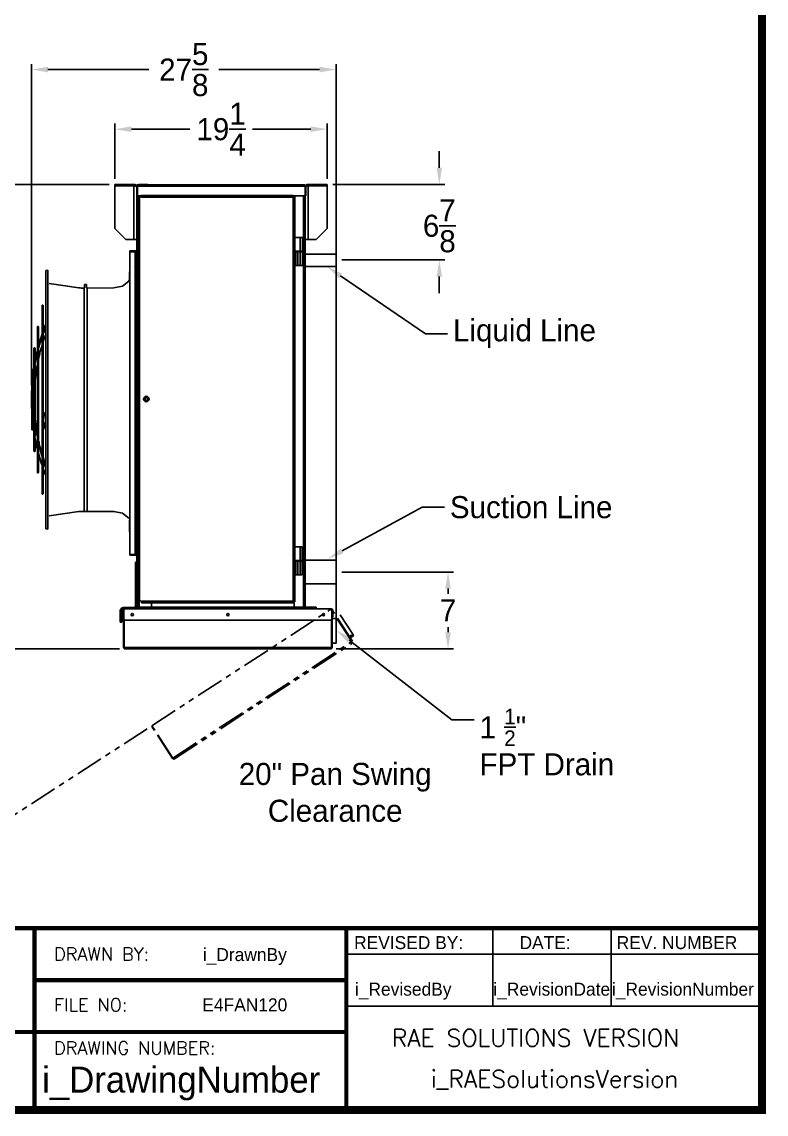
# Model space of a CAD drawing. Header units: inches. Extents: x 547 to 857, y 494 to 690.
# Drawn here: x 786 to 853.4, y 497.7 to 596.6 of the extents above; entities that cross this region are included whole.
import ezdxf
from ezdxf import colors
from ezdxf.entities.mleader import LeaderData, LeaderLine
from ezdxf.enums import TextEntityAlignment as Align
from ezdxf.math import Vec2, Vec3

# ---------------------------------------------------------------- set-up
doc = ezdxf.new("R2010")
doc.units = ezdxf.units.IN
doc.header["$MEASUREMENT"] = 0
doc.header["$PDSIZE"] = -1
doc.linetypes.add('PHANTOM', pattern=[0.5, 0.25, -0.05, 0.05, -0.05, 0.05, -0.05])
doc.layers.add('Hingeable', color=7, linetype='PHANTOM')
doc.styles.add('SIMPLEX', font='SIMPLEX')
doc.dimstyles.new('RAE Solutions', dxfattribs={"dimtxt": 2, "dimasz": 1.5, "dimexe": 0.5, "dimexo": 0.5, "dimgap": 0.5, "dimtad": 0, "dimtih": 1, "dimtoh": 1, "dimdec": 3, "dimrnd": 0.125, "dimzin": 1, "dimdsep": 46, "dimlunit": 5, "dimtxsty": 'Standard', "dimcen": 0.09, "dimadec": 0, "dimazin": 0, "dimtfac": 1, "dimtdec": 3, "dimtofl": 0, "dimtmove": 0, "dimatfit": 3, "dimfxl": 1, "dimtolj": 1, "dimtzin": 1, "dimarcsym": 0})

# ---------------------------------------------------------------- blocks, each defined once
blk = doc.blocks.new('*D212')
at = {"color": 0, "linetype": 'Continuous', "lineweight": -2}
for p, q in [((823.834, 583.379), (823.834, 584.879)), ((814.195, 581.879), (824.334, 581.879)), ((814.999, 575.036), (824.334, 575.036)), ((823.834, 573.536), (823.834, 572.036))]:
    blk.add_line(p, q, dxfattribs=at)
at = {"color": 0, "linetype": 'Continuous'}
for points in [[(823.584, 583.379), (824.084, 583.379), (823.834, 581.879)], [(823.584, 573.536), (824.084, 573.536), (823.834, 575.036)]]:
    blk.add_solid(points, dxfattribs=at)
at = {"layer": 'Defpoints', "color": 0, "linetype": 'Continuous'}
for p in [(813.695, 581.879), (814.499, 575.036), (823.834, 575.036)]:
    blk.add_point(p, dxfattribs=at)
at = {"color": 0, "linetype": 'Continuous', "lineweight": 25, "insert": (823.834, 578.131), "char_height": 2, "attachment_point": 5}
blk.add_mtext('\\A1;6{\\H1x;\\S7/8;}', dxfattribs=at)
blk = doc.blocks.new('*D206')
at = {"color": 0, "linetype": 'Continuous', "lineweight": -2}
for p, q in [((794.457, 582.379), (794.457, 587.375)), ((795.957, 586.875), (801.243, 586.875)), ((812.195, 586.875), (806.91, 586.875)), ((813.695, 582.379), (813.695, 587.375))]:
    blk.add_line(p, q, dxfattribs=at)
at = {"color": 0, "linetype": 'Continuous'}
for points in [[(795.957, 587.125), (795.957, 586.625), (794.457, 586.875)], [(812.195, 587.125), (812.195, 586.625), (813.695, 586.875)]]:
    blk.add_solid(points, dxfattribs=at)
at = {"layer": 'Defpoints', "color": 0, "linetype": 'Continuous'}
for p in [(794.457, 586.875), (794.457, 581.879), (813.695, 581.879)]:
    blk.add_point(p, dxfattribs=at)
at = {"color": 0, "linetype": 'Continuous', "lineweight": 25, "insert": (804.076, 586.875), "char_height": 2, "attachment_point": 5}
blk.add_mtext('\\A1;19{\\H1x;\\S1/4;}', dxfattribs=at)
blk = doc.blocks.new('*D207')
at = {"color": 0, "linetype": 'Continuous', "lineweight": -2}
for p, q in [((786.906, 563.672), (786.906, 592.771)), ((814.499, 542.026), (814.499, 592.771)), ((788.406, 592.271), (797.536, 592.271)), ((812.999, 592.271), (803.869, 592.271))]:
    blk.add_line(p, q, dxfattribs=at)
at = {"color": 0, "linetype": 'Continuous'}
for points in [[(788.406, 592.521), (788.406, 592.021), (786.906, 592.271)], [(812.999, 592.521), (812.999, 592.021), (814.499, 592.271)]]:
    blk.add_solid(points, dxfattribs=at)
at = {"layer": 'Defpoints', "color": 0, "linetype": 'Continuous'}
for p in [(786.906, 592.271), (786.906, 563.172), (814.499, 541.526)]:
    blk.add_point(p, dxfattribs=at)
at = {"color": 0, "linetype": 'Continuous', "lineweight": 25, "insert": (800.703, 592.271), "char_height": 2, "attachment_point": 5}
blk.add_mtext('\\A1;27{\\H1x;\\S5/8;}', dxfattribs=at)
blk = doc.blocks.new('*D208')
at = {"color": 0, "linetype": 'Continuous', "lineweight": -2}
for p, q in [((793.957, 581.879), (779.464, 581.879)), ((779.964, 580.379), (779.964, 562.351)), ((779.964, 541.323), (779.964, 559.351)), ((794.89, 539.823), (779.464, 539.823))]:
    blk.add_line(p, q, dxfattribs=at)
at = {"color": 0, "linetype": 'Continuous'}
for points in [[(779.714, 580.379), (780.214, 580.379), (779.964, 581.879)], [(779.714, 541.323), (780.214, 541.323), (779.964, 539.823)]]:
    blk.add_solid(points, dxfattribs=at)
at = {"layer": 'Defpoints', "color": 0, "linetype": 'Continuous'}
for p in [(794.457, 581.879), (779.964, 539.823), (795.39, 539.823)]:
    blk.add_point(p, dxfattribs=at)
at = {"color": 0, "linetype": 'Continuous', "lineweight": 25, "insert": (779.964, 560.851), "char_height": 2, "attachment_point": 5}
blk.add_mtext('\\A1;42', dxfattribs=at)
blk = doc.blocks.new('*D214')
at = {"color": 0, "lineweight": -2}
for p, q in [((814.999, 546.779), (825.124, 546.779)), ((824.624, 545.279), (824.624, 544.801)), ((824.624, 541.323), (824.624, 541.801)), ((814.497, 539.823), (825.124, 539.823))]:
    blk.add_line(p, q, dxfattribs=at)
at = {"color": 0}
for points in [[(824.374, 545.279), (824.874, 545.279), (824.624, 546.779)], [(824.374, 541.323), (824.874, 541.323), (824.624, 539.823)]]:
    blk.add_solid(points, dxfattribs=at)
at = {"layer": 'Defpoints', "color": 0}
for p in [(814.499, 546.779), (824.624, 546.779), (813.997, 539.823)]:
    blk.add_point(p, dxfattribs=at)
at = {"color": 0, "insert": (824.624, 543.301), "char_height": 2, "attachment_point": 5}
blk.add_mtext('\\A1;7', dxfattribs=at)

msp = doc.modelspace()

# ---------------------------------------------------------------- linework, layer by layer
at = {"linetype": 'Continuous', "lineweight": 25}
for p, q in [((794.4575, 581.7493), (794.4575, 581.8793)), ((796.1935, 581.8793), (794.4575, 581.8793)), ((796.1935, 581.7493), (794.4575, 581.7493)), ((796.1935, 581.7422), (794.4575, 581.7422)), ((794.4575, 577.8793), (794.4575, 581.7422)), ((796.1935, 581.7493), (796.1935, 581.8793)), ((796.1935, 576.8793), (796.1935, 581.7422)), ((796.4575, 581.7463), (796.4575, 581.6153)), ((796.4704, 581.7463), (796.4575, 581.7463)), ((796.4575, 581.6153), (796.4575, 576.8793)), ((796.4637, 581.7092), (796.5137, 581.7092)), ((796.4637, 581.7092), (796.4637, 580.8422)), ((796.5137, 581.7092), (796.5137, 580.8422)), ((796.52, 581.7092), (796.52, 581.5762)), ((796.5208, 581.7092), (796.52, 581.7092)), ((796.52, 581.5762), (796.52, 543.583)), ((796.5208, 581.7092), (796.5208, 580.8422)), ((811.6816, 581.7092), (796.5208, 581.7092)), ((797.4575, 581.8793), (796.5905, 581.8793)), ((796.5905, 581.8412), (796.5905, 581.8793)), ((796.5967, 581.8422), (811.6057, 581.8422)), ((797.4575, 581.8793), (797.4575, 581.8422)), ((811.6816, 581.7092), (811.6816, 580.8422)), ((811.6816, 581.7092), (811.6825, 581.7092)), ((811.6825, 581.5762), (811.6825, 581.7092)), ((811.6887, 581.6963), (811.6825, 581.6963)), ((811.6825, 543.583), (811.6825, 581.5762)), ((811.7387, 581.7092), (811.6887, 581.7092)), ((811.6887, 581.7092), (811.6887, 580.8422)), ((811.7387, 581.7092), (811.7387, 580.8422)), ((811.959, 581.7493), (811.959, 581.8793)), ((811.959, 581.8793), (813.695, 581.8793)), ((811.959, 581.7493), (813.695, 581.7493)), ((811.959, 576.8793), (811.959, 581.7422)), ((811.959, 581.7422), (813.695, 581.7422)), ((813.695, 581.7493), (813.695, 581.8793)), ((813.695, 577.8793), (813.695, 581.7422)), ((796.4575, 580.8168), (796.52, 580.8168)), ((796.4637, 580.8422), (796.5137, 580.8422)), ((796.5075, 580.8293), (796.5075, 580.8422)), ((796.5075, 580.8293), (796.5075, 580.8168)), ((796.52, 580.8293), (796.5075, 580.8293)), ((796.8715, 580.8422), (796.5208, 580.8422)), ((796.5585, 580.5662), (796.6215, 580.5662)), ((796.5585, 580.5662), (796.5585, 544.3162)), ((796.8715, 580.8162), (796.6215, 580.5662)), ((796.6215, 580.5662), (796.6215, 544.3162)), ((796.7045, 580.5662), (796.6215, 580.5662)), ((796.653, 580.8422), (796.653, 580.5977)), ((796.7045, 544.3162), (796.7045, 580.5662)), ((796.8715, 580.8792), (796.8715, 580.8162)), ((810.6005, 580.8792), (796.8715, 580.8792)), ((810.6005, 580.8162), (796.8715, 580.8162)), ((796.8715, 580.8162), (796.8715, 580.7332)), ((796.8715, 580.7332), (810.6005, 580.7332)), ((810.6005, 580.8792), (810.6005, 580.8162)), ((811.6816, 580.8422), (810.6005, 580.8422)), ((810.6835, 580.8162), (810.6005, 580.8162)), ((810.6005, 580.7332), (810.6005, 580.8162)), ((810.6005, 544.1492), (810.6005, 580.7332)), ((810.6825, 580.8162), (810.6825, 580.8422)), ((810.6835, 544.0662), (810.6835, 580.8162)), ((810.6835, 580.8162), (810.7465, 580.8162)), ((810.7465, 577.0612), (810.7465, 580.8162)), ((811.5495, 543.583), (811.5495, 580.8422)), ((811.695, 580.8293), (811.6825, 580.8293)), ((811.7387, 580.8422), (811.6887, 580.8422)), ((811.695, 580.8422), (811.695, 576.8793)), ((795.4575, 576.8793), (794.4575, 577.8793)), ((812.695, 576.8793), (813.695, 577.8793)), ((796.1935, 576.8793), (795.4575, 576.8793)), ((796.4575, 576.8793), (796.1935, 576.8793)), ((796.4575, 576.8793), (796.4575, 543.583)), ((810.7465, 575.8212), (810.7465, 577.0612)), ((811.2465, 577.0612), (810.7465, 577.0612)), ((811.2465, 577.0612), (811.2465, 575.8212)), ((811.2465, 577.0612), (811.434, 577.0612)), ((811.434, 577.0612), (811.434, 575.8212)), ((811.695, 576.8793), (811.959, 576.8793)), ((811.959, 576.8793), (812.695, 576.8793)), ((795.8325, 575.8468), (795.8325, 575.7838)), ((796.3115, 575.8468), (795.8325, 575.8468)), ((796.3115, 575.7838), (795.8325, 575.7838)), ((796.3115, 575.7767), (795.8325, 575.7767)), ((795.8325, 548.3749), (795.8325, 575.7767)), ((796.3115, 575.8468), (796.3115, 575.7838)), ((796.3115, 548.3749), (796.3115, 575.7767)), ((810.7465, 549.0567), (810.7465, 575.8212)), ((811.2465, 575.8212), (810.7465, 575.8212)), ((810.8405, 574.5187), (810.8405, 575.7587)), ((811.028, 575.7587), (810.8405, 575.7587)), ((810.8562, 575.8212), (810.8562, 575.7587)), ((811.028, 574.5187), (811.028, 575.7587)), ((811.028, 575.7587), (811.247, 575.7587)), ((811.2465, 575.8212), (811.434, 575.8212)), ((811.247, 574.5187), (811.247, 575.7587)), ((811.4345, 575.7587), (811.247, 575.7587)), ((811.4187, 575.7587), (811.4187, 575.8212)), ((811.4345, 574.5187), (811.4345, 575.7587)), ((814.4992, 575.5668), (811.6887, 575.5668)), ((814.4992, 574.5043), (814.4992, 575.5668)), ((788.3816, 574.0973), (788.2054, 574.0942)), ((788.3895, 573.6445), (788.3816, 574.0973)), ((788.3816, 574.0973), (788.3816, 550.6721)), ((795.7855, 573.2528), (795.7855, 573.9458)), ((795.8325, 573.9458), (795.7855, 573.9458)), ((811.028, 574.5187), (810.8405, 574.5187)), ((811.028, 574.5187), (811.247, 574.5187)), ((811.4345, 574.5187), (811.247, 574.5187)), ((811.6887, 574.4418), (814.4992, 574.4418)), ((814.4992, 574.4418), (814.4992, 574.5043)), ((791.1894, 572.5163), (788.5022, 572.8939)), ((791.7148, 572.779), (791.7101, 572.5113)), ((791.8615, 572.8177), (791.7542, 572.8177)), ((791.9056, 572.5076), (791.9008, 572.779)), ((795.1616, 572.6469), (794.3762, 572.5028)), ((795.7202, 573.1197), (795.1616, 572.6469)), ((795.8325, 573.3487), (795.7202, 573.1197)), ((791.6691, 572.4727), (791.6691, 552.2966)), ((791.9455, 572.4689), (791.9455, 552.3004)), ((787.8679, 570.9058), (787.8679, 553.8635)), ((787.9663, 568.334), (787.9663, 570.9058)), ((787.4466, 568.9832), (787.4466, 555.7861)), ((787.5451, 567.0211), (787.5451, 568.9832)), ((787.9663, 556.2688), (787.9663, 568.2257)), ((787.139, 567.0392), (787.139, 557.7301)), ((787.2374, 565.7071), (787.2374, 567.0392)), ((787.5451, 557.6591), (787.5451, 566.8965)), ((786.9461, 565.0804), (786.9461, 559.6889)), ((787.0445, 564.4103), (787.0445, 565.0804)), ((787.2374, 559.0647), (787.2374, 565.5533)), ((787.0445, 560.4811), (787.0445, 564.1998)), ((786.9456, 563.1721), (786.9063, 563.1721)), ((786.9063, 563.1721), (786.9063, 561.5973)), ((786.9456, 563.1721), (786.9456, 561.5973)), ((786.9063, 561.5973), (786.9456, 561.5973)), ((787.0445, 559.6889), (787.0445, 560.2495)), ((788.0398, 560.0555), (788.2055, 559.6455)), ((788.0919, 560.1162), (788.2055, 559.835)), ((787.2374, 557.7301), (787.2374, 558.9114)), ((788.2029, 559.3962), (788.2055, 559.3962)), ((788.203, 559.38), (788.2055, 559.38)), ((787.5451, 555.7861), (787.5451, 557.5356)), ((787.9663, 553.8635), (787.9663, 556.1592)), ((788.5022, 551.8754), (791.1894, 552.253)), ((794.3762, 552.2665), (795.1616, 552.1224)), ((795.1616, 552.1224), (795.7202, 551.6496)), ((788.3816, 550.6721), (788.3895, 551.1248)), ((795.7855, 550.4158), (795.7855, 551.5165)), ((788.2054, 550.6751), (788.3816, 550.6721)), ((795.8325, 550.4158), (795.7855, 550.4158)), ((810.7415, 547.8167), (810.7415, 549.0567)), ((811.2415, 549.0567), (810.7415, 549.0567)), ((811.2415, 549.0567), (811.2415, 547.8167)), ((811.2415, 549.0567), (811.429, 549.0567)), ((811.429, 549.0567), (811.429, 547.8167)), ((796.3115, 548.3749), (795.8325, 548.3749)), ((795.8325, 548.3048), (795.8325, 548.3678)), ((796.3115, 548.3678), (795.8325, 548.3678)), ((796.3115, 548.3048), (795.8325, 548.3048)), ((796.3115, 548.3048), (796.3115, 548.3678)), ((796.3275, 547.6857), (796.4575, 547.6857)), ((796.3275, 547.6857), (796.3275, 544.6997)), ((811.2415, 547.8167), (810.7415, 547.8167)), ((810.7465, 544.0662), (810.7465, 547.8167)), ((810.8355, 546.5142), (810.8355, 547.7542)), ((811.023, 547.7542), (810.8355, 547.7542)), ((810.8512, 547.8167), (810.8512, 547.7542)), ((811.023, 546.5142), (811.023, 547.7542)), ((811.023, 547.7542), (811.242, 547.7542)), ((811.2415, 547.8167), (811.429, 547.8167)), ((811.242, 546.5142), (811.242, 547.7542)), ((811.4295, 547.7542), (811.242, 547.7542)), ((811.4137, 547.7542), (811.4137, 547.8167)), ((811.4295, 546.5142), (811.4295, 547.7542)), ((814.4992, 547.8418), (811.6825, 547.8418)), ((811.023, 546.5142), (810.8355, 546.5142)), ((811.023, 546.5142), (811.242, 546.5142)), ((811.4295, 546.5142), (811.242, 546.5142)), ((811.6825, 545.7168), (814.4992, 545.7168)), ((796.3275, 544.6997), (796.4575, 544.6997)), ((796.3275, 544.6997), (796.3275, 543.6997)), ((796.5585, 544.3162), (796.6215, 544.3162)), ((796.6215, 544.3162), (796.7045, 544.3162)), ((796.6215, 544.3162), (796.8715, 544.0662)), ((796.653, 544.2847), (796.653, 543.583)), ((796.8715, 544.1492), (796.8715, 544.0662)), ((810.6005, 544.1492), (796.8715, 544.1492)), ((796.8715, 544.0032), (796.8715, 544.0662)), ((796.8715, 544.0662), (810.6005, 544.0662)), ((796.8715, 544.0032), (810.6005, 544.0032)), ((797.77, 544.0032), (797.77, 543.583)), ((810.6005, 544.0662), (810.6005, 544.1492)), ((810.6005, 544.0032), (810.6005, 544.0662)), ((810.6835, 544.0662), (810.6005, 544.0662)), ((810.6825, 543.583), (810.6825, 544.0662)), ((810.6835, 544.0662), (810.7465, 544.0662)), ((795.0825, 543.3017), (794.9525, 543.3017)), ((794.9525, 543.3017), (794.9525, 542.2532)), ((795.0825, 543.3017), (795.0825, 542.2532)), ((795.2575, 543.3023), (795.2075, 543.3023)), ((795.2075, 542.3103), (795.2075, 543.3023)), ((795.2165, 543.4357), (795.2165, 543.5657)), ((796.1935, 543.5657), (795.2165, 543.5657)), ((795.2887, 543.4357), (795.2165, 543.4357)), ((795.2575, 542.3103), (795.2575, 543.3023)), ((795.26, 543.3228), (795.2887, 543.3228)), ((795.2887, 542.4245), (795.2887, 543.45)), ((795.2887, 543.45), (796.2262, 543.45)), ((796.1935, 543.45), (796.1935, 543.5657)), ((796.2262, 543.583), (812.695, 543.583)), ((796.2262, 543.583), (796.2262, 543.45)), ((796.2262, 543.45), (812.695, 543.45)), ((796.3275, 543.6997), (796.4575, 543.6997)), ((812.695, 543.45), (812.695, 543.583)), ((812.709, 543.4593), (812.695, 543.4587)), ((814.1012, 543.45), (812.695, 543.45)), ((812.709, 543.4593), (812.709, 543.45)), ((814.0495, 543.4593), (812.709, 543.4593)), ((814.0495, 543.45), (814.0495, 543.4593)), ((814.1012, 542.4245), (814.1012, 543.45)), ((814.1299, 543.3228), (814.1012, 543.3228)), ((814.2065, 543.3023), (814.1325, 543.3023)), ((814.1325, 542.7093), (814.1325, 543.3023)), ((814.2065, 542.7093), (814.2065, 543.3023)), ((794.9525, 542.2532), (795.0825, 542.2532)), ((795.2575, 542.3103), (795.2075, 542.3103)), ((795.2575, 539.9558), (795.2575, 542.3103)), ((795.2887, 542.4245), (814.1012, 542.4245)), ((795.3075, 539.9558), (795.3075, 542.4245)), ((795.3075, 542.2973), (795.3145, 542.2973)), ((795.3145, 539.9558), (795.3145, 542.4245)), ((814.0799, 542.6353), (814.0729, 542.6353)), ((814.0799, 542.5728), (814.0729, 542.5728)), ((814.0754, 539.9558), (814.0754, 542.4245)), ((814.0825, 539.9558), (814.0825, 542.4245)), ((814.4992, 542.5728), (814.1299, 542.5728)), ((814.1325, 542.7093), (814.2065, 542.7093)), ((814.1325, 539.9558), (814.1325, 542.7093)), ((814.4992, 542.5728), (814.1325, 542.5728)), ((814.4992, 542.5728), (814.4992, 540.4788)), ((814.4992, 542.5728), (814.4992, 540.4788)), ((815.8613, 541.0949), (815.8194, 541.0676)), ((814.0729, 540.3228), (814.0799, 540.3228)), ((814.0754, 540.3228), (814.0825, 540.3228)), ((814.1299, 540.3228), (814.4992, 540.3228)), ((814.1325, 540.3228), (814.4992, 540.3228)), ((814.4992, 540.4788), (814.4992, 540.3228)), ((814.4992, 540.4788), (814.4992, 540.3228)), ((795.2575, 539.9558), (795.3075, 539.9558)), ((795.3145, 539.9558), (814.0754, 539.9558)), ((795.3905, 539.8228), (813.9995, 539.8228)), ((814.1299, 539.9558), (814.0799, 539.9558)), ((814.1325, 539.9558), (814.0825, 539.9558))]:
    msp.add_line(p, q, dxfattribs=at)
for p, q in [((791.9449, 572.4689), (794.3762, 572.5028)), ((791.1894, 552.253), (794.3762, 552.2665)), ((811.6825, 547.8418), (814.4992, 547.8418)), ((814.4992, 547.8418), (814.4992, 545.7168)), ((721.3364, 514.5337), (815.4134, 514.5337)), ((787.1903, 514.5337), (787.1903, 505.126)), ((815.4134, 514.5337), (815.4134, 498.0702)), ((815.4134, 514.5337), (853.0442, 514.5337)), ((815.4134, 514.5337), (815.4134, 512.1818)), ((828.6911, 514.5337), (828.6911, 507.4779)), ((839.3842, 514.5337), (839.3842, 507.4779)), ((815.4134, 512.1818), (853.0442, 512.1818)), ((787.1903, 509.8299), (815.4134, 509.8299)), ((787.1903, 505.126), (787.1903, 509.8299)), ((815.4134, 507.4779), (853.0442, 507.4779)), ((815.4134, 505.126), (721.3364, 505.126)), ((787.1903, 505.126), (787.1903, 498.0702))]:
    msp.add_line(p, q)
for points, const_width in [([(551.9978, 498.0702), (853.0442, 498.0702), (853.0442, 686.2242), (551.9978, 686.2242), (551.9978, 498.0702)], 0.7526), ([(853.0442, 514.5337), (627.2594, 514.5337), (627.2594, 498.0702)], 0.3763), ([(787.1903, 514.5337), (787.1903, 498.0702)], 0.3763), ([(815.4134, 498.0702), (815.4134, 514.5337), (853.0442, 514.5337)], 0.3763), ([(815.4134, 509.8299), (787.1903, 509.8299), (787.1903, 498.0702)], 0.3763), ([(815.4134, 505.126), (721.3364, 505.126)], 0.3763)]:
    msp.add_lwpolyline(points, dxfattribs=dict(const_width=const_width))
at = {"linetype": 'Continuous', "lineweight": 25, "flags": 128}
msp.add_lwpolyline([(796.2262, 543.5697), (796.2196, 543.5682), (796.1935, 543.5657)], dxfattribs=at)
at = {"linetype": 'Continuous', "lineweight": 25}
for centre, radius in [((797.3085, 562.4412), 0.25), ((797.3085, 562.4412), 0.125), ((796.0387, 542.9245), 0.0995), ((804.695, 542.9245), 0.0995), ((813.3512, 542.9245), 0.0995)]:
    msp.add_circle(centre, radius, dxfattribs=at)
for centre, radius, start, end in [((796.5905, 581.7463), 0.133, 90, 180), ((796.6405, 581.6963), 0.133, 149.720557, 170.688254), ((811.562, 581.6963), 0.133, 10.219617, 29.744784), ((791.7542, 572.7784), 0.0394, 90, 179), ((791.8615, 572.7784), 0.0394, 1, 90), ((791.8743, 577.3896), 4.9213, 262, 267.610221), ((791.6708, 572.512), 0.0394, 267.610221, 359), ((791.9449, 572.5083), 0.0394, 181, 270.798635), ((787.9171, 570.9058), 0.0492, 0, 180), ((787.4958, 568.9832), 0.0492, 0, 180), ((787.1882, 567.0392), 0.0492, 0, 180), ((786.9953, 565.0804), 0.0492, 0, 180), ((786.9953, 559.6889), 0.0492, 180, 0), ((787.1882, 557.7301), 0.0492, 180, 360), ((787.4958, 555.7861), 0.0492, 180, 0), ((787.9171, 553.8635), 0.0492, 180, 360), ((795.2165, 543.3017), 0.264, 90, 180), ((795.2165, 543.3017), 0.134, 90, 180), ((795.3405, 543.3023), 0.133, 112.89837, 180), ((795.3405, 543.3023), 0.083, 128.571734, 180), ((796.1935, 543.6997), 0.134, 299.460745, 0), ((796.1935, 543.6997), 0.264, 333.772108, 0), ((814.0495, 543.3023), 0.157, 0, 90), ((814.0495, 543.3023), 0.083, 0, 51.428266)]:
    msp.add_arc(centre, radius, start, end, dxfattribs=at)
for points, knots in [([(796.4575, 581.6153), (796.4535, 581.6499), (796.4455, 581.7191), (796.3845, 581.8063), (796.2972, 581.8674), (796.228, 581.8753), (796.1935, 581.8793)], [0, 0, 0, 0, 0.2499999, 0.4999986, 0.7500026, 1, 1, 1, 1]), ([(796.2457, 581.7385), (796.2454, 581.7387), (796.2306, 581.7486), (796.2118, 581.7489), (796.1935, 581.7493)], [0, 0, 0, 0, 0.0209235, 1, 1, 1, 1]), ([(796.1935, 581.7422), (796.2213, 581.741), (796.2771, 581.7384), (796.3518, 581.7218), (796.4102, 581.6942), (796.4497, 581.6568), (796.4548, 581.6293), (796.4575, 581.6153)], [0, 0, 0, 0, 0.1907789, 0.3816597, 0.5768534, 0.7838764, 1, 1, 1, 1]), ([(796.5967, 581.8422), (796.5821, 581.8408), (796.5503, 581.8377), (796.5097, 581.8136), (796.4797, 581.7769), (796.4656, 581.7413), (796.4642, 581.718), (796.4637, 581.7092)], [0, 0, 0, 0, 0.2277485, 0.4962014, 0.6892053, 0.8824399, 1, 1, 1, 1]), ([(796.5259, 581.7517), (796.5253, 581.7509), (796.5197, 581.7438), (796.5149, 581.7284), (796.514, 581.7144), (796.5137, 581.7092)], [0, 0, 0, 0, 0.0740735, 0.6593221, 1, 1, 1, 1]), ([(796.5208, 581.7092), (796.5218, 581.721), (796.5239, 581.7432), (796.5292, 581.7724), (796.5359, 581.795), (796.5468, 581.8157), (796.5677, 581.8365), (796.5858, 581.8401), (796.5967, 581.8422)], [0, 0, 0, 0, 0.15709085, 0.29742919, 0.42172758, 0.53098073, 0.71670474, 1, 1, 1, 1]), ([(811.6057, 581.8422), (811.6146, 581.8408), (811.6339, 581.8377), (811.659, 581.8136), (811.6741, 581.7769), (811.6802, 581.7413), (811.6813, 581.718), (811.6816, 581.7092)], [0, 0, 0, 0, 0.22774933, 0.49620642, 0.68920286, 0.88243955, 1, 1, 1, 1]), ([(811.7387, 581.7092), (811.738, 581.7197), (811.7366, 581.7403), (811.7258, 581.7687), (811.7104, 581.7928), (811.688, 581.8154), (811.6537, 581.8368), (811.6234, 581.8402), (811.6057, 581.8422)], [0, 0, 0, 0, 0.139858, 0.2740272, 0.4037402, 0.5303433, 0.725176, 1, 1, 1, 1]), ([(811.6887, 581.7092), (811.6882, 581.7157), (811.6872, 581.7286), (811.6825, 581.7426), (811.6784, 581.7488), (811.6775, 581.7501)], [0, 0, 0, 0, 0.4476695, 0.8839029, 1, 1, 1, 1]), ([(811.7336, 581.7441), (811.7453, 581.7643), (811.7743, 581.8145), (811.8561, 581.8669), (811.9247, 581.8752), (811.959, 581.8793)], [0, 0, 0, 0, 0.2523943, 0.6261991, 1, 1, 1, 1]), ([(811.959, 581.7422), (811.931, 581.741), (811.875, 581.7385), (811.8018, 581.7215), (811.7551, 581.7027), (811.7412, 581.6884), (811.7387, 581.6859)], [0, 0, 0, 0, 0.3077552, 0.6156747, 0.930549, 1, 1, 1, 1]), ([(811.9067, 581.7385), (811.9071, 581.7387), (811.9218, 581.7486), (811.9406, 581.7489), (811.959, 581.7493)], [0, 0, 0, 0, 0.02092, 1, 1, 1, 1]), ([(796.3115, 575.8468), (796.3224, 575.8461), (796.3437, 575.8447), (796.3731, 575.8342), (796.3984, 575.8192), (796.4242, 575.7959), (796.4506, 575.7574), (796.4549, 575.7216), (796.4575, 575.7008)], [0, 0, 0, 0, 0.1338561, 0.2613721, 0.3834226, 0.5010258, 0.7092289, 1, 1, 1, 1]), ([(796.3115, 575.7838), (796.3176, 575.7833), (796.3298, 575.7825), (796.3432, 575.7782), (796.3494, 575.7744), (796.3508, 575.7735)], [0, 0, 0, 0, 0.442922, 0.8712763, 1, 1, 1, 1]), ([(796.4575, 575.7008), (796.4554, 575.7111), (796.4513, 575.7315), (796.421, 575.7569), (796.38, 575.7707), (796.3424, 575.7757), (796.3191, 575.7765), (796.3115, 575.7767)], [0, 0, 0, 0, 0.2614959, 0.5198472, 0.7128833, 0.9060229, 1, 1, 1, 1]), ([(788.2055, 574.0942), (788.2055, 574.0894), (788.2055, 574.0797), (788.2055, 574.0017), (788.2055, 573.8775), (788.2055, 573.7032), (788.2055, 573.4807), (788.2055, 573.2106), (788.2055, 572.8941), (788.2055, 572.5326), (788.2055, 572.1277), (788.2055, 571.6811), (788.2055, 571.1946), (788.2055, 570.6705), (788.2055, 570.1108), (788.2055, 569.5181), (788.2055, 568.8948), (788.2055, 568.2436), (788.2055, 567.5673), (788.2055, 566.8689), (788.2055, 566.1512), (788.2055, 565.4175), (788.2055, 564.6707), (788.2055, 563.9141), (788.2055, 563.151), (788.2055, 562.6401), (788.2055, 562.3847)], [0, 0, 0, 0, 0.0416667, 0.0833333, 0.1250001, 0.1666666, 0.2083335, 0.2500001, 0.2916667, 0.3333333, 0.3750001, 0.4166667, 0.4583334, 0.5000001, 0.5416668, 0.5833334, 0.625, 0.6666668, 0.7083333, 0.75, 0.7916667, 0.8333334, 0.875, 0.9166667, 0.9583333, 1, 1, 1, 1]), ([(788.3936, 573.4083), (788.393, 573.4391), (788.3919, 573.5009), (788.3906, 573.579), (788.3897, 573.6338), (788.3895, 573.6409), (788.3895, 573.6445)], [0, 0, 0, 0, 0.2489834, 0.499349, 0.7496812, 1, 1, 1, 1]), ([(787.9555, 568.2931), (787.9982, 568.4088), (788.078, 568.6246), (788.1651, 568.8392), (788.2055, 568.9387)], [0, 0, 0, 0, 0.5359086, 1, 1, 1, 1]), ([(788.2055, 568.9481), (788.1792, 568.8842), (788.1002, 568.6924), (788.0192, 568.4809), (787.9668, 568.333), (787.9602, 568.3144)], [0, 0, 0, 0, 0.303779, 0.9120459, 1, 1, 1, 1]), ([(788.2055, 569.251), (788.1839, 569.1963), (788.11, 569.0094), (788.0308, 568.7938), (787.9758, 568.6325), (787.9663, 568.6046)], [0, 0, 0, 0, 0.255167, 0.8714285, 1, 1, 1, 1]), ([(787.5323, 566.9663), (787.5623, 567.0731), (787.625, 567.2966), (787.7245, 567.6176), (787.8065, 567.8701), (787.8545, 568.0062), (787.8679, 568.0444)], [0, 0, 0, 0, 0.29602165, 0.61905663, 0.89294673, 1, 1, 1, 1]), ([(787.8679, 568.0547), (787.8632, 568.0416), (787.8202, 567.9208), (787.7497, 567.7041), (787.6589, 567.4142), (787.5895, 567.1793), (787.5512, 567.0398), (787.5366, 566.9868)], [0, 0, 0, 0, 0.0373263, 0.3415893, 0.6100755, 0.8518793, 1, 1, 1, 1]), ([(787.8679, 568.317), (787.8675, 568.3158), (787.8275, 568.1988), (787.7575, 567.9744), (787.661, 567.6531), (787.5916, 567.4079), (787.5555, 567.2694), (787.5451, 567.2293)], [0, 0, 0, 0, 0.0033171, 0.3252528, 0.6200068, 0.8899558, 1, 1, 1, 1]), ([(787.9555, 568.2931), (787.9559, 568.299), (787.9564, 568.308), (787.9592, 568.3128), (787.9601, 568.3144)], [0, 0, 0, 0, 0.6571768, 1, 1, 1, 1]), ([(787.9663, 568.2244), (787.9663, 568.225), (787.9666, 568.2295), (787.9652, 568.2391), (787.9617, 568.2549), (787.9568, 568.2739), (787.956, 568.2862), (787.9555, 568.2931)], [0, 0, 0, 0, 0.0277321, 0.2009316, 0.3724423, 0.6544076, 1, 1, 1, 1]), ([(787.9663, 567.605), (787.9737, 567.6284), (788.0142, 567.7575), (788.0929, 567.9891), (788.1682, 568.1965), (788.2055, 568.2992)], [0, 0, 0, 0, 0.1009105, 0.5551025, 1, 1, 1, 1]), ([(787.4466, 566.8408), (787.442, 566.8218), (787.4168, 566.7198), (787.3762, 566.5407), (787.3261, 566.3093), (787.2799, 566.0825), (787.252, 565.9323), (787.2374, 565.8535)], [0, 0, 0, 0, 0.0577946, 0.3112723, 0.5451857, 0.7611204, 1, 1, 1, 1]), ([(787.5363, 566.9869), (787.5363, 566.9868), (787.534, 566.9839), (787.5325, 566.9755), (787.5324, 566.9676), (787.5323, 566.9663)], [0, 0, 0, 0, 0.0124511, 0.8342639, 1, 1, 1, 1]), ([(787.5323, 566.9663), (787.5328, 566.96), (787.5336, 566.9482), (787.5386, 566.9297), (787.5429, 566.9142), (787.5447, 566.9039), (787.5452, 566.8966), (787.5447, 566.8936), (787.5444, 566.8919)], [0, 0, 0, 0, 0.2925929, 0.5469802, 0.7222755, 0.855545, 0.9202618, 1, 1, 1, 1]), ([(787.5451, 566.036), (787.5593, 566.1014), (787.5872, 566.2295), (787.6337, 566.4259), (787.6848, 566.6318), (787.7441, 566.8575), (787.8053, 567.0784), (787.8489, 567.2242), (787.8679, 567.2878)], [0, 0, 0, 0, 0.1559964, 0.3057277, 0.4694364, 0.6487845, 0.8468715, 1, 1, 1, 1]), ([(787.2227, 565.6246), (787.243, 565.73), (787.2859, 565.952), (787.3572, 566.2734), (787.4117, 566.5064), (787.4422, 566.6228), (787.4466, 566.6397)], [0, 0, 0, 0, 0.3104915, 0.6542957, 0.9499074, 1, 1, 1, 1]), ([(787.4466, 566.6453), (787.4307, 566.5819), (787.3965, 566.4456), (787.3499, 566.2441), (787.3068, 566.0483), (787.2708, 565.8745), (787.2445, 565.7418), (787.2305, 565.6668), (787.2261, 565.6429)], [0, 0, 0, 0, 0.1903701, 0.40937326, 0.60375977, 0.7761163, 0.92880943, 1, 1, 1, 1]), ([(787.0277, 564.2727), (787.0345, 564.3377), (787.0488, 564.4739), (787.0747, 564.6885), (787.1042, 564.9053), (787.1261, 565.057), (787.138, 565.1303), (787.139, 565.1365)], [0, 0, 0, 0, 0.2252464, 0.4725727, 0.7448135, 0.9783224, 1, 1, 1, 1]), ([(787.139, 565.2585), (787.1332, 565.2195), (787.1183, 565.1197), (787.0974, 564.9647), (787.0765, 564.7985), (787.0591, 564.6504), (787.0491, 564.5573), (787.0445, 564.5145)], [0, 0, 0, 0, 0.1574639, 0.4029128, 0.6253444, 0.827401, 1, 1, 1, 1]), ([(787.2265, 565.6428), (787.2253, 565.6403), (787.223, 565.6354), (787.2228, 565.6281), (787.2227, 565.6246)], [0, 0, 0, 0, 0.5217173, 1, 1, 1, 1]), ([(787.2227, 565.6246), (787.2232, 565.6183), (787.224, 565.6065), (787.2294, 565.5882), (787.2343, 565.5728), (787.2368, 565.5616), (787.2377, 565.5538), (787.2371, 565.5506), (787.2368, 565.5492)], [0, 0, 0, 0, 0.2854517, 0.5338087, 0.7052317, 0.8376832, 0.9320901, 1, 1, 1, 1]), ([(787.2374, 563.9954), (787.2423, 564.0508), (787.2538, 564.1825), (787.275, 564.3864), (787.3002, 564.6011), (787.3259, 564.7975), (787.3491, 564.9601), (787.3704, 565.1007), (787.3917, 565.2339), (787.4171, 565.3846), (787.4364, 565.4911), (787.4466, 565.5472)], [0, 0, 0, 0, 0.1068261, 0.253864, 0.3932649, 0.5213059, 0.6332716, 0.7078535, 0.7934048, 0.8912407, 1, 1, 1, 1]), ([(787.4226, 565.4134), (787.4089, 565.3335), (787.3818, 565.1751), (787.3441, 564.9258), (787.31, 564.675), (787.2807, 564.4299), (787.2579, 564.2097), (787.2439, 564.0626), (787.2381, 563.9886), (787.2374, 563.9803)], [0, 0, 0, 0, 0.1676245, 0.3325753, 0.5226248, 0.6926811, 0.8453356, 0.9826751, 1, 1, 1, 1]), ([(787.0277, 564.2727), (787.0281, 564.2664), (787.0291, 564.2546), (787.0348, 564.2365), (787.0402, 564.2211), (787.0435, 564.2092), (787.0449, 564.2011), (787.0443, 564.1981), (787.0442, 564.1974)], [0, 0, 0, 0, 0.2834762, 0.5309649, 0.702469, 0.8350715, 0.9605747, 1, 1, 1, 1]), ([(786.9456, 562.6567), (786.9457, 562.6743), (786.9457, 562.7114), (786.9459, 562.7484), (786.9461, 562.7681), (786.9461, 562.7682)], [0, 0, 0, 0, 0.4736372, 0.9975737, 1, 1, 1, 1]), ([(786.9461, 561.9886), (786.946, 562.0039), (786.9457, 562.041), (786.9457, 562.0781), (786.9456, 562.1)], [0, 0, 0, 0, 0.411075, 1, 1, 1, 1]), ([(787.0445, 562.5731), (787.0554, 562.5722), (787.0795, 562.5702), (787.1135, 562.5772), (787.1314, 562.5876), (787.139, 562.592)], [0, 0, 0, 0, 0.3232549, 0.7134607, 1, 1, 1, 1]), ([(787.0445, 562.1962), (787.0554, 562.1971), (787.0795, 562.1991), (787.1135, 562.1921), (787.1314, 562.1817), (787.139, 562.1773)], [0, 0, 0, 0, 0.3232532, 0.7134638, 1, 1, 1, 1]), ([(787.139, 562.1615), (787.1349, 562.1642), (787.1214, 562.1734), (787.0901, 562.1804), (787.0609, 562.1835), (787.0464, 562.1804), (787.0445, 562.18)], [0, 0, 0, 0, 0.1653465, 0.553645, 0.9418226, 1, 1, 1, 1]), ([(788.2055, 562.3847), (788.2055, 562.1292), (788.2055, 561.6183), (788.2055, 560.8552), (788.2055, 560.0986), (788.2055, 559.3518), (788.2055, 558.6181), (788.2055, 557.9004), (788.2055, 557.202), (788.2055, 556.5257), (788.2055, 555.8745), (788.2055, 555.2513), (788.2055, 554.6585), (788.2055, 554.0989), (788.2055, 553.5747), (788.2055, 553.0882), (788.2055, 552.6416), (788.2055, 552.2367), (788.2055, 551.8752), (788.2055, 551.5587), (788.2055, 551.2886), (788.2055, 551.0661), (788.2055, 550.8918), (788.2055, 550.7676), (788.2055, 550.6896), (788.2055, 550.68), (788.2055, 550.6751)], [0, 0, 0, 0, 0.0416667, 0.0833333, 0.125, 0.1666666, 0.2083333, 0.25, 0.2916667, 0.3333332, 0.375, 0.4166666, 0.4583332, 0.4999999, 0.5416666, 0.5833333, 0.6249999, 0.6666667, 0.7083333, 0.7499999, 0.7916665, 0.8333334, 0.8749999, 0.9166667, 0.9583333, 1, 1, 1, 1]), ([(787.4466, 559.2247), (787.4396, 559.2623), (787.4164, 559.3857), (787.3831, 559.588), (787.344, 559.8436), (787.31, 560.0943), (787.2807, 560.3395), (787.2579, 560.5596), (787.2439, 560.7067), (787.2381, 560.7808), (787.2374, 560.7891)], [0, 0, 0, 0, 0.0722353, 0.2376766, 0.3887439, 0.5628004, 0.7185449, 0.8583521, 0.9841316, 1, 1, 1, 1]), ([(788.2055, 561.2824), (788.1907, 561.266), (788.1398, 561.2096), (788.0834, 561.1092), (788.0287, 560.9867), (787.9892, 560.8665), (787.9741, 560.7802), (787.9663, 560.7356)], [0, 0, 0, 0, 0.1082397, 0.3730702, 0.5642306, 0.7745302, 1, 1, 1, 1]), ([(788.2064, 561.2277), (788.1961, 561.214), (788.1428, 561.1425), (788.0741, 560.9926), (788.0168, 560.7785), (788.0005, 560.5535), (788.0204, 560.3283), (788.0682, 560.1864), (788.0919, 560.1162)], [0, 0, 0, 0, 0.04376951, 0.22810849, 0.41944523, 0.61460412, 0.80947811, 1, 1, 1, 1]), ([(787.0439, 560.4858), (787.044, 560.4856), (787.0445, 560.4844), (787.0446, 560.4795), (787.0437, 560.4714), (787.0401, 560.4589), (787.0346, 560.4432), (787.0289, 560.4255), (787.0281, 560.4144), (787.0277, 560.4089)], [0, 0, 0, 0, 0.0165586, 0.0751238, 0.1995721, 0.3231952, 0.4968969, 0.7489667, 1, 1, 1, 1]), ([(787.139, 559.508), (787.1322, 559.5525), (787.1126, 559.6818), (787.0838, 559.9013), (787.0531, 560.1571), (787.0358, 560.3281), (787.0277, 560.4089)], [0, 0, 0, 0, 0.148459, 0.4313259, 0.7313825, 1, 1, 1, 1]), ([(787.2374, 560.718), (787.2403, 560.681), (787.2486, 560.5737), (787.2661, 560.3884), (787.2907, 560.1534), (787.322, 559.892), (787.3582, 559.6247), (787.3991, 559.3531), (787.4289, 559.1784), (787.4444, 559.0874)], [0, 0, 0, 0, 0.0678585, 0.1969155, 0.3401745, 0.499577, 0.6775491, 0.832156, 1, 1, 1, 1]), ([(787.4466, 559.0744), (787.4356, 559.1376), (787.4116, 559.2744), (787.3795, 559.4778), (787.3502, 559.6782), (787.3257, 559.8595), (787.3051, 560.0239), (787.2877, 560.1732), (787.2699, 560.3393), (787.2529, 560.5122), (787.2422, 560.6399), (787.2374, 560.6963)], [0, 0, 0, 0, 0.1173263, 0.2537856, 0.3769384, 0.4882944, 0.5892056, 0.6808731, 0.7643262, 0.8959794, 1, 1, 1, 1]), ([(787.9663, 560.3407), (787.9709, 560.3065), (787.9837, 560.2089), (788.0177, 560.1159), (788.0398, 560.0555)], [0, 0, 0, 0, 0.3503317, 1, 1, 1, 1]), ([(788.0919, 560.1162), (788.0778, 560.1058), (788.0497, 560.0851), (788.0346, 560.064), (788.0413, 560.0583), (788.0429, 560.0569)], [0, 0, 0, 0, 0.4309441, 0.8618655, 1, 1, 1, 1]), ([(788.2055, 560.1733), (788.1867, 560.1656), (788.1439, 560.148), (788.1106, 560.1277), (788.0919, 560.1162)], [0, 0, 0, 0, 0.43672191, 1, 1, 1, 1]), ([(787.2372, 559.0669), (787.2373, 559.0661), (787.2378, 559.0623), (787.2364, 559.0536), (787.2329, 559.0403), (787.2274, 559.0232), (787.2233, 559.0072), (787.2229, 558.9977), (787.2227, 558.9942)], [0, 0, 0, 0, 0.0383828, 0.1789658, 0.3184341, 0.5249678, 0.8280401, 1, 1, 1, 1]), ([(787.2227, 558.9942), (787.223, 558.9884), (787.2234, 558.9811), (787.226, 558.9773), (787.2266, 558.9765)], [0, 0, 0, 0, 0.7937559, 1, 1, 1, 1]), ([(787.4466, 557.9303), (787.4462, 557.932), (787.4232, 558.0237), (787.3831, 558.2), (787.3245, 558.4673), (787.2712, 558.7301), (787.2384, 558.9085), (787.2227, 558.9942)], [0, 0, 0, 0, 0.0047443, 0.2597356, 0.4981117, 0.759093, 1, 1, 1, 1]), ([(787.277, 558.7059), (787.2787, 558.6971), (787.2924, 558.6237), (787.3219, 558.4812), (787.3663, 558.2731), (787.4081, 558.0874), (787.4364, 557.971), (787.4466, 557.9288)], [0, 0, 0, 0, 0.03409715, 0.28238966, 0.54940533, 0.83660256, 1, 1, 1, 1]), ([(787.8679, 557.4807), (787.846, 557.5546), (787.8013, 557.7052), (787.7405, 557.9256), (787.6807, 558.1534), (787.6256, 558.3767), (787.5795, 558.5738), (787.5545, 558.6896), (787.5451, 558.7329)], [0, 0, 0, 0, 0.1779015, 0.3623726, 0.5292031, 0.7238525, 0.8965857, 1, 1, 1, 1]), ([(787.8679, 557.4748), (787.8589, 557.5042), (787.8194, 557.6334), (787.7577, 557.8555), (787.6839, 558.1348), (787.6127, 558.4234), (787.5693, 558.6197), (787.5451, 558.7293)], [0, 0, 0, 0, 0.0707605, 0.3108508, 0.5324431, 0.7390944, 1, 1, 1, 1]), ([(787.8679, 557.251), (787.8446, 557.3333), (787.7937, 557.5128), (787.7235, 557.7819), (787.6573, 558.0513), (787.6006, 558.2993), (787.5639, 558.4667), (787.5468, 558.5516), (787.5451, 558.5602)], [0, 0, 0, 0, 0.1894116, 0.4131643, 0.6178379, 0.8064076, 0.9804151, 1, 1, 1, 1]), ([(787.5444, 557.6639), (787.5447, 557.6626), (787.545, 557.6609), (787.5451, 557.6552), (787.5441, 557.6466), (787.5404, 557.632), (787.5351, 557.6137), (787.5325, 557.5994), (787.5324, 557.5916), (787.5323, 557.5902)], [0, 0, 0, 0, 0.0626359, 0.0808464, 0.2284578, 0.374751, 0.6034171, 0.9334713, 1, 1, 1, 1]), ([(787.5323, 557.5902), (787.5327, 557.5845), (787.5331, 557.5766), (787.5358, 557.5725), (787.5366, 557.5714)], [0, 0, 0, 0, 0.72019, 1, 1, 1, 1]), ([(787.8679, 556.4637), (787.8451, 556.5318), (787.7798, 556.7267), (787.6924, 557.0155), (787.6037, 557.323), (787.5556, 557.5033), (787.5323, 557.5902)], [0, 0, 0, 0, 0.1823629, 0.5219961, 0.7693991, 1, 1, 1, 1]), ([(787.5363, 557.5713), (787.5375, 557.5666), (787.5627, 557.4679), (787.6183, 557.2669), (787.7108, 556.9472), (787.7944, 556.6737), (787.8519, 556.5033), (787.8679, 556.4557)], [0, 0, 0, 0, 0.01248742, 0.26381282, 0.53893554, 0.87101825, 1, 1, 1, 1]), ([(788.2055, 556.4699), (788.2029, 556.4766), (788.1558, 556.6), (788.0766, 556.8309), (787.9996, 557.0554), (787.9664, 557.1626), (787.9663, 557.1627)], [0, 0, 0, 0, 0.0291692, 0.5376962, 0.9996794, 1, 1, 1, 1]), ([(788.2055, 556.4602), (788.2011, 556.4717), (788.1483, 556.6105), (788.068, 556.8426), (787.9964, 557.0639), (787.9663, 557.1567)], [0, 0, 0, 0, 0.0497233, 0.6014888, 1, 1, 1, 1]), ([(788.2055, 556.1929), (788.1652, 556.3094), (788.0853, 556.5407), (788.0069, 556.7829), (787.9694, 556.9087), (787.9663, 556.9188)], [0, 0, 0, 0, 0.4826528, 0.9584293, 1, 1, 1, 1]), ([(787.9555, 556.2019), (787.9559, 556.2079), (787.9567, 556.2193), (787.9613, 556.2376), (787.9651, 556.2538), (787.9668, 556.2659), (787.966, 556.2716), (787.9657, 556.2736)], [0, 0, 0, 0, 0.3034922, 0.5669848, 0.748414, 0.9157596, 1, 1, 1, 1]), ([(787.9599, 556.1823), (787.9592, 556.1834), (787.9564, 556.1873), (787.9559, 556.1958), (787.9555, 556.2019)], [0, 0, 0, 0, 0.27913509, 1, 1, 1, 1]), ([(788.2055, 555.5269), (788.1924, 555.5598), (788.1406, 555.6897), (788.0572, 555.9147), (787.989, 556.1072), (787.9555, 556.2019)], [0, 0, 0, 0, 0.1467944, 0.5805619, 1, 1, 1, 1]), ([(787.9597, 556.1822), (788.0087, 556.0426), (788.0867, 555.8208), (788.1734, 555.6007), (788.2055, 555.5191)], [0, 0, 0, 0, 0.6294565, 1, 1, 1, 1]), ([(788.3895, 551.1248), (788.3895, 551.1284), (788.3897, 551.1355), (788.3906, 551.1903), (788.3919, 551.2684), (788.393, 551.3302), (788.3936, 551.361)], [0, 0, 0, 0, 0.2503188, 0.500651, 0.7510166, 1, 1, 1, 1]), ([(788.3936, 551.361), (788.3941, 551.3923), (788.3952, 551.4546), (788.3966, 551.5326), (788.3975, 551.5867), (788.3977, 551.5937), (788.3977, 551.5973)], [0, 0, 0, 0, 0.2527702, 0.50295, 0.7513855, 1, 1, 1, 1]), ([(796.3115, 548.3749), (796.3235, 548.3758), (796.3463, 548.3775), (796.3844, 548.3832), (796.4196, 548.394), (796.4502, 548.4196), (796.4547, 548.4391), (796.4575, 548.4508)], [0, 0, 0, 0, 0.1485616, 0.2813702, 0.5009, 0.7000632, 1, 1, 1, 1]), ([(796.4575, 548.4508), (796.4554, 548.4321), (796.4512, 548.395), (796.4199, 548.3479), (796.3751, 548.3161), (796.3369, 548.3056), (796.3164, 548.3049), (796.3115, 548.3048)], [0, 0, 0, 0, 0.2607152, 0.5193909, 0.7465898, 0.9385565, 1, 1, 1, 1]), ([(796.3529, 548.3789), (796.3454, 548.3753), (796.3324, 548.369), (796.3177, 548.3681), (796.3115, 548.3678)], [0, 0, 0, 0, 0.5793482, 1, 1, 1, 1]), ([(815.8222, 540.9109), (815.8306, 540.9192), (815.8445, 540.933), (815.8499, 540.9641), (815.8468, 540.988), (815.8399, 541.0098), (815.8287, 541.0356), (815.8187, 541.0541), (815.8134, 541.0638)], [0, 0, 0, 0, 0.3009068, 0.4977571, 0.6026882, 0.7207996, 0.85302, 1, 1, 1, 1]), ([(815.8194, 541.0676), (815.8236, 541.0599), (815.8308, 541.0466), (815.8317, 541.0326), (815.832, 541.0268)], [0, 0, 0, 0, 0.5853696, 1, 1, 1, 1]), ([(815.8613, 541.0949), (815.8679, 541.0823), (815.881, 541.0573), (815.8845, 541.015), (815.8756, 540.9724), (815.8544, 540.9358), (815.8321, 540.9185), (815.8222, 540.9109)], [0, 0, 0, 0, 0.18723807, 0.37419194, 0.56147219, 0.80606586, 1, 1, 1, 1]), ([(795.3905, 539.8228), (795.3716, 539.825), (795.3394, 539.8289), (795.3044, 539.8525), (795.283, 539.876), (795.2691, 539.8991), (795.2594, 539.9262), (795.2581, 539.9458), (795.2575, 539.9558)], [0, 0, 0, 0, 0.2914182, 0.4990277, 0.617298, 0.7394342, 0.8666504, 1, 1, 1, 1]), ([(795.3176, 539.9167), (795.3168, 539.9179), (795.3131, 539.9239), (795.3088, 539.9373), (795.3079, 539.9496), (795.3075, 539.9558)], [0, 0, 0, 0, 0.1158945, 0.5505885, 1, 1, 1, 1]), ([(795.3145, 539.9558), (795.3152, 539.9417), (795.3167, 539.9136), (795.3255, 539.8762), (795.3427, 539.8453), (795.3658, 539.8261), (795.3829, 539.8238), (795.3905, 539.8228)], [0, 0, 0, 0, 0.1872374, 0.3741867, 0.5614634, 0.806054, 1, 1, 1, 1]), ([(813.9969, 539.8228), (814.0086, 539.8252), (814.0278, 539.8292), (814.0492, 539.8523), (814.0596, 539.8741), (814.0657, 539.8961), (814.0703, 539.9239), (814.072, 539.9448), (814.0729, 539.9558)], [0, 0, 0, 0, 0.3009068, 0.4977571, 0.6026882, 0.7207996, 0.85302, 1, 1, 1, 1]), ([(814.1299, 539.9558), (814.1286, 539.9417), (814.126, 539.9136), (814.1059, 539.8762), (814.0752, 539.8453), (814.0375, 539.8261), (814.0094, 539.8238), (813.9969, 539.8228)], [0, 0, 0, 0, 0.18723807, 0.37419194, 0.56147219, 0.80606586, 1, 1, 1, 1]), ([(813.9995, 539.8228), (814.0111, 539.8252), (814.0303, 539.8292), (814.0517, 539.8523), (814.0621, 539.8741), (814.0682, 539.8961), (814.0728, 539.9239), (814.0745, 539.9448), (814.0754, 539.9558)], [0, 0, 0, 0, 0.3009088, 0.4977579, 0.6026916, 0.7207992, 0.8530172, 1, 1, 1, 1]), ([(814.1325, 539.9558), (814.1311, 539.9417), (814.1285, 539.9136), (814.1084, 539.8762), (814.0777, 539.8453), (814.04, 539.8261), (814.0119, 539.8238), (813.9995, 539.8228)], [0, 0, 0, 0, 0.1872372, 0.3741884, 0.5614708, 0.8060644, 1, 1, 1, 1]), ([(814.0799, 539.9558), (814.0793, 539.947), (814.0781, 539.9319), (814.0712, 539.9197), (814.0683, 539.9146)], [0, 0, 0, 0, 0.5853696, 1, 1, 1, 1]), ([(814.0825, 539.9558), (814.0818, 539.947), (814.0806, 539.9319), (814.0737, 539.9197), (814.0708, 539.9146)], [0, 0, 0, 0, 0.5853788, 1, 1, 1, 1])]:
    msp.add_open_spline(points, degree=3, knots=knots, dxfattribs=at)
msp.add_point((815.4134, 498.0702))
at = {"layer": 'Hingeable', "linetype": 'PHANTOM', "ltscale": 10}
for p, q in [((797.8206, 532.8676), (814.0188, 543.4032)), ((815.9206, 540.4746), (814.0188, 543.4032)), ((815.9266, 540.4784), (814.0928, 543.3022)), ((815.9685, 540.5057), (814.1347, 543.3295)), ((814.8529, 542.9016), (815.9933, 541.1455)), ((815.7686, 540.8135), (816.0783, 541.0146)), ((815.9933, 541.1455), (816.0783, 541.0146)), ((799.7224, 529.939), (815.9206, 540.4746)), ((799.8586, 529.8688), (815.9294, 540.3217)), ((815.7208, 540.7824), (815.7267, 540.7862)), ((797.4012, 532.5953), (783.9772, 523.894)), ((799.7224, 529.939), (797.8206, 532.8676)), ((797.8408, 532.7317), (797.8827, 532.7589)), ((799.6746, 529.9079), (797.8408, 532.7317)), ((799.7165, 529.9351), (797.8827, 532.7589)), ((797.927, 532.7036), (797.9211, 532.6998)), ((798.2572, 532.1823), (798.2631, 532.1862)), ((799.6746, 529.9079), (799.7165, 529.9351))]:
    msp.add_line(p, q, dxfattribs=at)
at = {"layer": 'Hingeable', "linetype": 'PHANTOM', "ltscale": 10, "flags": 128}
msp.add_lwpolyline([(797.9003, 532.7448), (797.9072, 532.7217), (797.9077, 532.7204)], dxfattribs=at)
at = {"layer": 'Hingeable', "linetype": 'PHANTOM', "ltscale": 10}
for points, knots in [([(799.8586, 529.8688), (799.8416, 529.8604), (799.8124, 529.8461), (799.7702, 529.8469), (799.7394, 529.8549), (799.7152, 529.8667), (799.6923, 529.8841), (799.6806, 529.8998), (799.6746, 529.9079)], [0, 0, 0, 0, 0.2914181, 0.4990282, 0.6172957, 0.7394318, 0.8666497, 1, 1, 1, 1]), ([(799.7464, 529.9078), (799.745, 529.9085), (799.7386, 529.9115), (799.7277, 529.9204), (799.7203, 529.9301), (799.7165, 529.9351)], [0, 0, 0, 0, 0.1158817, 0.5506018, 1, 1, 1, 1]), ([(799.7224, 529.939), (799.7307, 529.9276), (799.7473, 529.9047), (799.775, 529.8782), (799.8063, 529.8617), (799.8361, 529.8582), (799.8517, 529.8655), (799.8586, 529.8688)], [0, 0, 0, 0, 0.1872376, 0.3741905, 0.5614631, 0.8060535, 1, 1, 1, 1])]:
    msp.add_open_spline(points, degree=3, knots=knots, dxfattribs=at)

# ---------------------------------------------------------------- texts
for s, height, p in [('REVISED BY:', 1.175963, (816.1192, 512.6379)), ('DATE:', 1.17596, (831.0943, 512.6379)), ('REV. NUMBER', 1.175963, (839.8883, 512.6379))]:
    msp.add_text(s, height=height).set_placement(p)
at = {"style": 'SIMPLEX'}
for s, height, p in [('DRAWN BY:', 1.17596, (788.9542, 511.5938)), ('FILE NO:', 1.17596, (788.9542, 507.0036)), ('RAE SOLUTIONS VERSION', 1.561678, (819.5362, 503.816)), ('DRAWING NUMBER:', 1.175963, (788.9542, 503.1049))]:
    msp.add_text(s, height=height, dxfattribs=at).set_placement(p)
for s, height, p in [('i_DrawnBy', 1.17596, (806.2265, 511.5551)), ('i_RevisedBy', 1.175963, (820.5666, 508.4213)), ('i_RevisionDate', 1.175963, (834.0106, 508.4213)), ('i_RevisionNumber', 1.175963, (845.886, 508.4213)), ('E4FAN120', 1.17596, (806.2265, 507.0053)), ('i_DrawingNumber', 2.351925, (800.4673, 499.6439))]:
    msp.add_text(s, height=height).set_placement(p, align=Align.CENTER)
msp.add_text('i_RAESolutionsVersion', height=1.561678, dxfattribs=at).set_placement((834.2676, 500.1053), align=Align.CENTER)
at = {"layer": 'Hingeable', "linetype": 'PHANTOM', "ltscale": 10, "insert": (814.4067, 526.8156), "char_height": 2, "width": 19.331533, "attachment_point": 5}
msp.add_mtext('\\A1;20" Pan Swing\\PClearance', dxfattribs=at)

# ---------------------------------------------------------------- dimensions: what is measured, and where the dimension line sits
at = {"linetype": 'Continuous', "lineweight": 25}
for base, p1, p2, picture, middle in [((786.9063, 592.2711), (814.4992, 541.5258), (786.9063, 563.1721), '*D207', (800.7028, 592.2711)), ((794.4574531882, 586.8748607595), (813.6949531949, 581.8792817093), (794.4574531882, 581.8792817093), '*D206', (804.0762031916, 586.8748607595))]:
    dim = msp.add_linear_dim(base=base, p1=p1, p2=p2, dimstyle='RAE Solutions', dxfattribs=at)
    dim.commit()
    dim.dimension.update_dxf_attribs({"geometry": picture, "text_midpoint": middle})
dim = msp.add_linear_dim(base=(823.8341, 575.0355), p1=(813.695, 581.8793), p2=(814.4992, 575.0355), angle=90, dimstyle='RAE Solutions', dxfattribs=at)
dim.commit()
dim.dimension.update_dxf_attribs({"geometry": '*D212', "text_midpoint": (823.8341, 578.1314), "dimtype": 160})
dim = msp.add_linear_dim(base=(779.9641008492, 539.8227817362), p1=(794.4574531882, 581.8792817093), p2=(795.3904536101, 539.8227817362), angle=90, dimstyle='RAE Solutions', dxfattribs=at)
dim.commit()
dim.dimension.update_dxf_attribs({"geometry": '*D208', "text_midpoint": (779.9641008492, 560.8510317227)})
dim = msp.add_linear_dim(base=(824.6241098, 546.7792821), p1=(813.9969499, 539.8227825), p2=(814.4992375, 546.7792821), angle=90, dimstyle='RAE Solutions')
dim.commit()
dim.dimension.update_dxf_attribs({"geometry": '*D214', "text_midpoint": (824.6241098, 543.3010323), "dimtype": 160})

# ---------------------------------------------------------------- leaders
ml = msp.add_multileader_mtext('Standard')
ml.set_content('Liquid Line', color=256)
ml.set_leader_properties()
ml.build(insert=Vec2(0, 0))
ml.multileader.update_dxf_attribs({"text_right_attachment_type": 6, "dogleg_length": 2, "arrow_head_size": 1.5})
ctx = ml.context
ctx.base_point, ctx.char_height, ctx.arrow_head_size, ctx.landing_gap_size, ctx.plane_origin = Vec3(824.5734, 568.3363), 2, 1.5, 0.5, Vec3(813.6637, 574.4418)
ctx.right_attachment = 6
notes = []
notes.append((ctx, [(0, (1, 1, 0), (822.5734, 568.3363), (1, 0), 2, [(0, [(813.6637, 574.4418)], 0, [])])]))
ctx.mtext.insert, ctx.mtext.flow_direction = Vec3(825.0734, 569.6697), 5
ml = msp.add_multileader_mtext('Standard')
ml.set_content('Suction Line', color=256)
ml.set_leader_properties()
ml.build(insert=Vec2(0, 0))
ml.multileader.update_dxf_attribs({"text_right_attachment_type": 6, "dogleg_length": 2, "arrow_head_size": 1.5})
ctx = ml.context
ctx.base_point, ctx.char_height, ctx.arrow_head_size, ctx.landing_gap_size, ctx.plane_origin = Vec3(824.2895, 552.6532), 2, 1.5, 0.5, Vec3(813.7295, 547.9709)
ctx.right_attachment = 6
notes.append((ctx, [(0, (1, 1, 0), (822.2895, 552.6532), (1, 0), 2, [(0, [(813.7295, 547.9709)], 0, [])])]))
ctx.mtext.insert, ctx.mtext.flow_direction = Vec3(824.7895, 553.6532), 5
ml = msp.add_multileader_mtext('Standard')
ml.set_content('\\A1;1 {\\H0.7x;\\S1/2;}"\\PFPT Drain', color=256)
ml.set_leader_properties()
ml.build(insert=Vec2(0, 0))
ml.multileader.update_dxf_attribs({"text_right_attachment_type": 6, "dogleg_length": 2, "arrow_head_size": 1.5})
ctx = ml.context
ctx.base_point, ctx.char_height, ctx.arrow_head_size, ctx.landing_gap_size, ctx.plane_origin = Vec3(826.9764, 533.3978), 2, 1.5, 0.5, Vec3(814.4992, 541.5258)
ctx.right_attachment = 6
notes.append((ctx, [(0, (1, 1, 0), (824.9764, 533.3978), (1, 0), 2, [(0, [(814.4992, 541.5258)], 0, [])])]))
ctx.mtext.insert, ctx.mtext.flow_direction = Vec3(827.4764, 534.3978), 5
for ctx, leaders in notes:
    for number, flags, end, landing, length, lines in leaders:
        leader = LeaderData()
        leader.index, (leader.has_last_leader_line, leader.has_dogleg_vector, leader.attachment_direction) = number, flags
        leader.last_leader_point, leader.dogleg_vector, leader.dogleg_length = Vec3(end), Vec3(landing), length
        for number, points, colour, breaks in lines:
            line = LeaderLine()
            line.index, line.vertices, line.color, line.breaks = number, Vec3.list(points), colors.encode_raw_color(colour), breaks
            leader.lines.append(line)
        ctx.leaders.append(leader)

doc.saveas('drawing.dxf')
